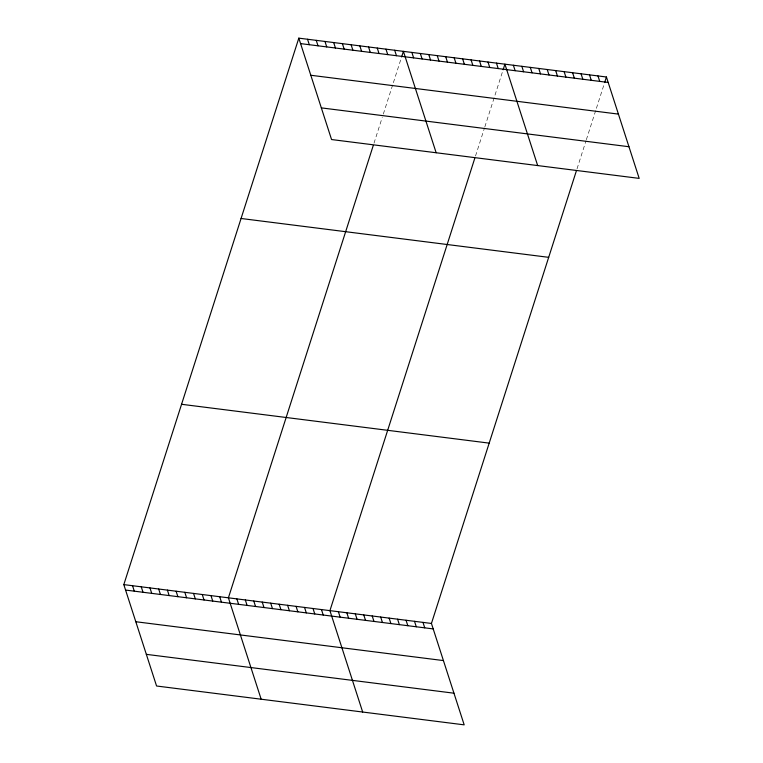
<?xml version="1.0" encoding="UTF-8"?>
<svg xmlns="http://www.w3.org/2000/svg" width="763" height="763" viewBox="0 0 763 763"><rect width="100%" height="100%" fill="white"/><g stroke="black" fill="none" stroke-linecap="round" stroke-linejoin="round"><path stroke-width="0.57" stroke-dasharray="3.81 2.86" d="M373.994 143.206L382.244 117.445M383.322 114.078L392.649 84.96M393.365 82.719L400.899 59.199M475.511 156.024L484.476 128.022M484.829 126.906L502.407 72.018M577.019 168.842L585.984 140.84M586.346 139.724L595.674 110.597M596.389 108.356L603.924 84.836"/><path stroke-width="1.14" d="M576.303 171.084L431.438 623.457L464.181 724.85L156.568 686.004L123.816 584.611L298.819 38.15L606.432 76.996L639.184 178.389L331.562 139.543L298.819 38.15M373.279 145.447L228.404 597.82L261.156 699.213M401.615 56.958L403.408 51.359L436.15 152.743M474.786 158.265L329.921 610.638L362.673 712.032M503.122 69.776L504.915 64.178L537.667 165.561M604.639 82.595L606.432 76.996M300.574 43.605L608.197 82.452M310.808 75.26L618.421 114.107M321.337 107.879L628.96 146.725M241.07 218.485L548.683 257.331M181.565 404.285L489.188 443.131M123.816 584.611L431.438 623.457M125.58 590.066L433.193 628.912M135.804 621.731L443.417 660.577M146.343 654.349L453.956 693.195M597.973 75.928L599.737 81.383M589.513 74.86L591.277 80.315M581.053 73.792L582.818 79.247M572.593 72.723L574.358 78.179M564.134 71.655L565.898 77.111M555.674 70.587L557.438 76.042M547.214 69.519L548.979 74.974M538.754 68.451L540.519 73.906M530.295 67.382L532.059 72.838M521.835 66.314L523.599 71.77M513.375 65.246L515.139 70.701M496.465 63.11L498.22 68.565M488.005 62.041L489.76 67.497M479.546 60.973L481.3 66.429M471.086 59.905L472.841 65.36M462.626 58.837L464.381 64.292M454.166 57.769L455.921 63.224M445.706 56.7L447.461 62.156M437.247 55.632L439.002 61.088M428.787 54.564L430.542 60.019M420.327 53.496L422.092 58.951M411.867 52.428L413.632 57.883M394.69 50.253L396.455 55.709M385.973 49.156L387.738 54.612M377.256 48.059L379.02 53.505M368.548 46.953L370.303 52.409M359.831 45.856L361.586 51.312M351.114 44.75L352.878 50.205M342.396 43.653L344.161 49.109M333.679 42.556L335.443 48.002M324.962 41.45L326.726 46.905M316.244 40.353L318.009 45.809M307.537 39.247L309.292 44.702M422.979 622.389L424.733 627.844M414.519 621.32L416.274 626.776M406.059 620.252L407.814 625.708M397.599 619.184L399.354 624.639M389.14 618.116L390.904 623.571M380.68 617.048L382.444 622.503M372.22 615.979L373.984 621.435M363.76 614.911L365.525 620.367M355.3 613.843L357.065 619.298M346.841 612.775L348.605 618.23M338.381 611.707L340.145 617.162M321.461 609.57L323.226 615.026M313.002 608.502L314.766 613.957M304.542 607.434L306.306 612.889M296.082 606.366L297.847 611.821M287.622 605.297L289.387 610.753M279.163 604.229L280.927 609.685M270.703 603.161L272.467 608.616M262.243 602.093L264.008 607.548M253.783 601.025L255.548 606.48M245.324 599.956L247.088 605.412M236.864 598.888L238.628 604.344M219.696 596.723L221.451 602.179M210.979 595.617L212.734 601.072M202.262 594.52L204.026 599.976M193.544 593.423L195.309 598.879M184.827 592.317L186.592 597.772M176.11 591.22L177.874 596.676M167.402 590.114L169.157 595.569M158.685 589.017L160.44 594.472M149.968 587.92L151.732 593.376M141.25 586.814L143.015 592.269M132.533 585.717L134.298 591.172"/></g></svg>
